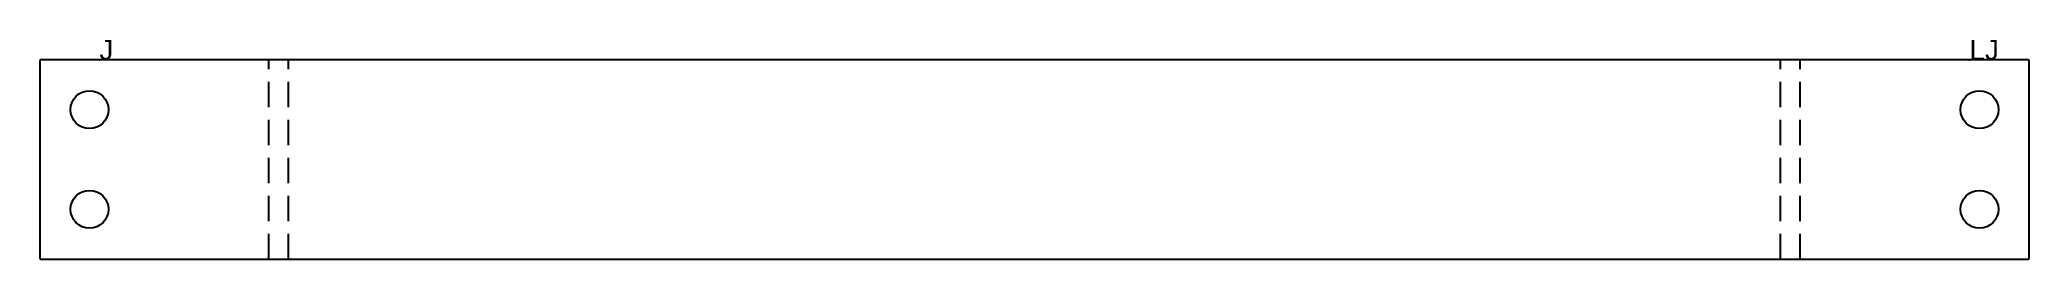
# Model space of a CAD drawing. Extents: x 0 to 1000, y 0 to 110.
import ezdxf

# ---------------------------------------------------------------- set-up
doc = ezdxf.new("R2010")
doc.units = 0
doc.header["$MEASUREMENT"] = 0
doc.linetypes.add('DASHED', pattern=[19.05, 12.7, -6.35])
doc.layers.get('0').update_dxf_attribs({"linetype": 'CONTINUOUS'})
doc.styles.get("Standard").update_dxf_attribs({"font": 'arial.ttf'})

msp = doc.modelspace()

# ---------------------------------------------------------------- linework, layer by layer
for p, q in [((0, 99.5), (0, 0.5)), ((999.86, 100), (0.5, 100)), ((1000.36, 0.5), (1000.36, 99.5)), ((0.5, 0), (999.86, 0))]:
    msp.add_line(p, q)
at = {"linetype": 'DASHED'}
for p, q in [((115.18, 0), (115.18, 100)), ((125, 0), (125, 100)), ((875.36, 0), (875.36, 100)), ((885.18, 0), (885.18, 100))]:
    msp.add_line(p, q, dxfattribs=at)
for centre in [(25, 75), (975.36, 75), (25, 25), (975.36, 25)]:
    msp.add_circle(centre, 9.5)
for centre, start, end in [((0.5, 99.5), 90, 180), ((999.86, 99.5), 0, 90), ((0.5, 0.5), 180, 270), ((999.86, 0.5), 270, 0)]:
    msp.add_arc(centre, 0.5, start, end)
for p in [(30, 100), (970.36, 100)]:
    msp.add_point(p)

# ---------------------------------------------------------------- texts
for s, p in [('J', (30, 100)), ('LJ', (970.36, 100))]:
    msp.add_text(s, height=10).set_placement(p)

doc.saveas('drawing.dxf')
